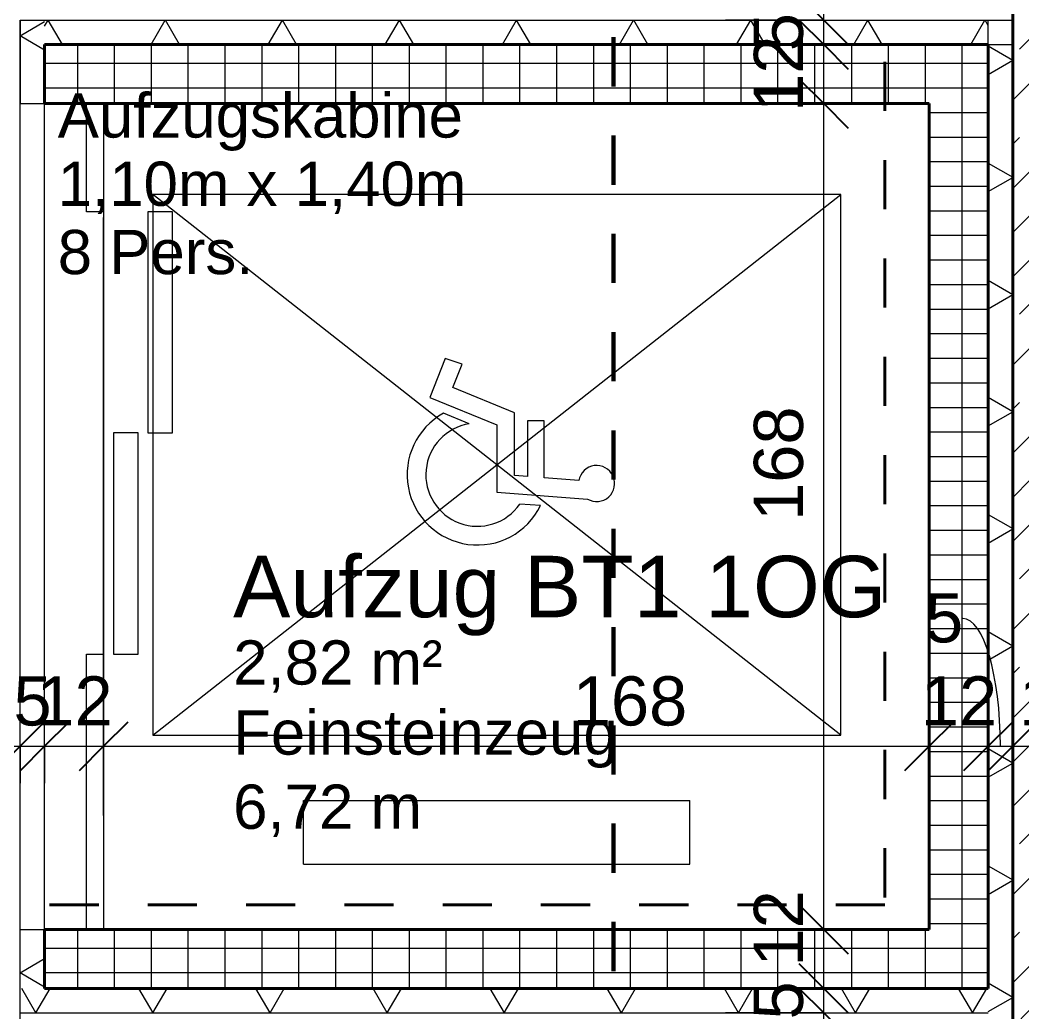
# Model space of a CAD drawing. Header units: metres. Extents: x 3.2 to 50, y 58.8 to 100.4.
# Drawn here: x 20.058 to 22.099, y 80.568 to 82.588 of the extents above; entities that cross this region are included whole.
import ezdxf

# ---------------------------------------------------------------- set-up
doc = ezdxf.new("R2010")
doc.units = ezdxf.units.M
doc.linetypes.add('Achse', pattern=[0.009, 0.005, -0.002, 0, -0.002])
doc.linetypes.add('Verdeckt', pattern=[0.003, 0.002, -0.001])
for name, color, linetype, lineweight in [('A_Bemassung-50_', 4, 'Continuous', 9), ('A_Bemassung_', 4, 'Continuous', 9), ('A_Brandabschnitte', 30, 'Verdeckt', 50), ('A_Decken', 8, 'Continuous', 13), ('A_Raeume_', 7, 'Continuous', 5), ('A_Raeume_Beschriftung_', 7, 'Continuous', 9), ('A_Tueren', 31, 'Continuous', 13), ('A_Waende', 7, 'Continuous', 13), ('G-ANNO-SYMB_', 111, 'Continuous', 9), ('Q-SPCQ', 91, 'Continuous', 13), ('Text', 130, 'Continuous', 9)]:
    doc.layers.add(name, color=color, linetype=linetype, lineweight=lineweight)
doc.styles.add('Arial_2', font='arial.ttf', dxfattribs={"height": 0.09})
doc.styles.add('Arial_3', font='arial.ttf', dxfattribs={"height": 0.125})
doc.styles.add('Arial_5', font='arial.ttf', dxfattribs={"height": 0.1})
doc.dimstyles.new('WGA-Bemaßung', dxfattribs={"dimscale": 0.3048, "dimtxt": 0.102026, "dimasz": 0.328084, "dimexe": 0.246063, "dimexo": 0.0625, "dimgap": 0.04101, "dimtad": 1, "dimdec": 1, "dimlfac": 100, "dimrnd": 0.5, "dimdsep": 46, "dimtxsty": 'Arial_5', "dimblk1": 'OBLIQUE', "dimblk2": 'OBLIQUE', "dimsah": 1, "dimcen": 0.09, "dimdle": 0.246063, "dimazin": 2, "dimtfac": 1, "dimtdec": 4, "dimtix": 1, "dimtmove": 0, "dimatfit": 3, "dimfxl": 0.656168, "dimfxlon": 1, "dimtvp": 1, "dimtolj": 1, "dimtzin": 0, "dimarcsym": 2})
doc.dimstyles.new('WGA-Bemaßung_1', dxfattribs={"dimscale": 0.3048, "dimtxt": 0.102026, "dimasz": 0.328084, "dimexe": 0.246063, "dimexo": 0.0625, "dimgap": 0.04101, "dimtad": 1, "dimdec": 1, "dimlfac": 100, "dimrnd": 0.5, "dimdsep": 46, "dimtxsty": 'Arial_5', "dimblk1": 'OBLIQUE', "dimblk2": 'OBLIQUE', "dimsah": 1, "dimcen": 0.09, "dimdle": 0.246063, "dimazin": 2, "dimtfac": 1, "dimtdec": 4, "dimtix": 1, "dimtmove": 2, "dimatfit": 3, "dimfxl": 0.656168, "dimfxlon": 1, "dimtvp": 1, "dimtolj": 1, "dimtzin": 0, "dimarcsym": 2})
doc.dimstyles.new('WGA-Bemaßung_2', dxfattribs={"dimscale": 0.3048, "dimtxt": 0.102026, "dimasz": 0.328084, "dimexe": 0.246063, "dimexo": 0.0625, "dimgap": 0.04101, "dimtad": 1, "dimdec": 1, "dimlfac": 100, "dimrnd": 0.5, "dimdsep": 46, "dimtxsty": 'Arial_5', "dimblk1": 'OBLIQUE', "dimblk2": 'OBLIQUE', "dimsah": 1, "dimcen": 0.09, "dimdle": 0.246063, "dimazin": 2, "dimtfac": 1, "dimtdec": 4, "dimtix": 1, "dimtmove": 1, "dimatfit": 3, "dimfxl": 0.656168, "dimfxlon": 1, "dimtvp": 1, "dimtolj": 1, "dimtzin": 0, "dimarcsym": 2})
pattern_1 = [(0, (0, 0), (0, 0.05), []), (90, (0, 0), (-0.075, 0), [])]

# ---------------------------------------------------------------- blocks, each defined once
blk = doc.blocks.new('Sonder_Aufzug - Schacht_1920x1920_Kabine_1680x1680-11020161-263_PP_01OG_BT1')
at = {"layer": 'Q-SPCQ'}
for p, q in [((0.605, 1.25), (-0.01, 1.25)), ((-0.01, 1.25), (-0.01, -0.15)), ((-0.01, -0.15), (1.09, 1.25)), ((-0.01, 1.25), (1.09, -0.15)), ((1.055, 1.25), (0.605, 1.25)), ((1.09, 1.25), (1.055, 1.25)), ((1.09, -0.15), (1.09, 1.25)), ((-0.2725, 0.943), (-0.1425, 0.943)), ((-0.2725, 0.943), (-0.2725, 0.157)), ((-0.1425, 0.943), (-0.1425, 0.157)), ((0.6772, 0.6863), (0.6218, 0.55)), ((0.7564, 0.6546), (0.6772, 0.6863)), ((0.6236, 0.6058), (0.645, 0.6586)), ((0.7446, 0.6203), (0.7564, 0.6546)), ((0.6462, 0.5138), (0.6972, 0.6393)), ((0.6972, 0.6393), (0.7446, 0.6203)), ((0.4846, 0.55), (0.4706, 0.3654)), ((0.6218, 0.55), (0.4846, 0.55)), ((0.5162, 0.4876), (0.5182, 0.5138)), ((0.5182, 0.5138), (0.6462, 0.5138)), ((0.4571, 0.4609), (0.4603, 0.5031)), ((0.6298, 0.4876), (0.5162, 0.4876)), ((0.6298, 0.4533), (0.6298, 0.4876)), ((0.5082, 0.3829), (0.5136, 0.4533)), ((0.5136, 0.4533), (0.6298, 0.4533)), ((-0.2725, 0.157), (-0.1425, 0.157)), ((-0.01, -0.15), (1.09, -0.15))]:
    blk.add_line(p, q, dxfattribs=at)
for centre, radius, start, end in [((0.52, 0.5893), 0.143, 28.9919, 243.906), ((0.52, 0.5893), 0.1049, 9.0206, 235.3158), ((0.5021, 0.3467), 0.0367, 149.3223, 80.4704)]:
    blk.add_arc(centre, radius, start, end, dxfattribs=at)
blk = doc.blocks.new('Tuer_S1_Aufzug_Teleskop1 - RB_1680x2220-11029025-263_PP_01OG_BT1')
at = {"layer": 'A_Tueren', "lineweight": 5}
for p, q in [((-0.84, -0.06), (-0.84, -0.025)), ((-0.84, -0.025), (-0.28, -0.025)), ((-0.28, -0.025), (-0.28, -0.06)), ((0.62, -0.06), (0.62, -0.025)), ((0.62, -0.025), (0.84, -0.025)), ((0.84, -0.025), (0.84, -0.06)), ((-0.28, -0.06), (-0.84, -0.06)), ((0.84, -0.06), (0.62, -0.06)), ((0.17, -0.08), (-0.28, -0.08)), ((-0.28, -0.08), (-0.28, -0.13)), ((0.17, -0.13), (0.17, -0.08)), ((-0.28, -0.13), (0.17, -0.13)), ((0.62, -0.15), (0.17, -0.15)), ((0.17, -0.15), (0.17, -0.2)), ((0.62, -0.2), (0.62, -0.15)), ((0.17, -0.2), (0.62, -0.2))]:
    blk.add_line(p, q, dxfattribs=at)
at = {"layer": 'A_Tueren'}
blk.add_line((-0.6083, -0.06), (0.6083, -0.06), dxfattribs=at)
blk = doc.blocks.new('DIMBLOCK104-263_PP_01OG_BT1')
at = {"layer": 'A_Bemassung-50_', "transparency": 16777216}
for p, q in [((18.3277, 81.1105), (18.3277, 81.3105)), ((20.0577, 81.1105), (20.0577, 81.3105)), ((18.3277, 81.1105), (20.0577, 81.1105)), ((18.3277, 81.1105), (18.3277, 81.0355)), ((20.0577, 81.1105), (20.0577, 81.0355))]:
    blk.add_line(p, q, dxfattribs=at)
at = {"layer": 'A_Bemassung-50_', "lineweight": 35, "transparency": 16777216}
for p, q in [((18.3277, 81.1105), (18.3777, 81.1605)), ((20.0577, 81.1105), (20.1077, 81.1605)), ((18.3277, 81.1105), (18.2777, 81.0605)), ((20.0577, 81.1105), (20.0077, 81.0605))]:
    blk.add_line(p, q, dxfattribs=at)
at = {"layer": 'A_Bemassung-50_', "color": 0, "transparency": 16777216, "insert": (19.0773, 81.2528), "char_height": 0.1, "width": 0.276883, "attachment_point": 1, "line_spacing_factor": 0.941778, "style": 'Arial_5'}
blk.add_mtext('173', dxfattribs=at)
blk = doc.blocks.new('_Oblique')
at = {"color": 0, "linetype": 'ByBlock', "lineweight": -2}
blk.add_line((-0.5, -0.5), (0.5, 0.5), dxfattribs=at)
blk = doc.blocks.new('DIMBLOCK105-263_PP_01OG_BT1')
at = {"layer": 'A_Bemassung-50_', "transparency": 16777216}
for p, q in [((20.0577, 81.1105), (20.0577, 81.3105)), ((20.1077, 81.1105), (20.1077, 81.3105)), ((20.0577, 81.1105), (20.1077, 81.1105)), ((20.0577, 81.1105), (20.0577, 81.0355)), ((20.1077, 81.1105), (20.1077, 81.0355))]:
    blk.add_line(p, q, dxfattribs=at)
at = {"layer": 'A_Bemassung-50_', "lineweight": 35, "transparency": 16777216}
for p, q in [((20.0577, 81.1105), (20.1077, 81.1605)), ((20.1077, 81.1105), (20.1577, 81.1605)), ((20.0577, 81.1105), (20.0077, 81.0605)), ((20.1077, 81.1105), (20.0577, 81.0605))]:
    blk.add_line(p, q, dxfattribs=at)
at = {"layer": 'A_Bemassung-50_', "color": 0, "transparency": 16777216, "insert": (20.0442, 81.2528), "char_height": 0.1, "width": 0.092294, "attachment_point": 1, "line_spacing_factor": 0.941778, "style": 'Arial_5'}
blk.add_mtext('5', dxfattribs=at)
blk = doc.blocks.new('DIMBLOCK106-263_PP_01OG_BT1')
at = {"layer": 'A_Bemassung-50_', "transparency": 16777216}
for p, q in [((20.1077, 81.1105), (20.1077, 81.3105)), ((20.2277, 81.1105), (20.2277, 81.3105)), ((20.1077, 81.1105), (20.2277, 81.1105)), ((20.1077, 81.1105), (20.1077, 81.0355)), ((20.2277, 81.1105), (20.2277, 81.0355))]:
    blk.add_line(p, q, dxfattribs=at)
at = {"layer": 'A_Bemassung-50_', "lineweight": 35, "transparency": 16777216}
for p, q in [((20.1077, 81.1105), (20.1577, 81.1605)), ((20.2277, 81.1105), (20.2777, 81.1605)), ((20.1077, 81.1105), (20.0577, 81.0605)), ((20.2277, 81.1105), (20.1777, 81.0605))]:
    blk.add_line(p, q, dxfattribs=at)
at = {"layer": 'A_Bemassung-50_', "color": 0, "transparency": 16777216, "insert": (20.0908, 81.2528), "char_height": 0.1, "width": 0.184588, "attachment_point": 1, "line_spacing_factor": 0.941778, "style": 'Arial_5'}
blk.add_mtext('12', dxfattribs=at)
blk = doc.blocks.new('DIMBLOCK107-263_PP_01OG_BT1')
at = {"layer": 'A_Bemassung-50_', "transparency": 16777216}
for p, q in [((20.2277, 81.1105), (20.2277, 81.3105)), ((21.9077, 81.1105), (21.9077, 81.3105)), ((20.2277, 81.1105), (21.9077, 81.1105)), ((20.2277, 81.1105), (20.2277, 81.0355)), ((21.9077, 81.1105), (21.9077, 81.0355))]:
    blk.add_line(p, q, dxfattribs=at)
at = {"layer": 'A_Bemassung-50_', "lineweight": 35, "transparency": 16777216}
for p, q in [((20.2277, 81.1105), (20.2777, 81.1605)), ((21.9077, 81.1105), (21.9577, 81.1605)), ((20.2277, 81.1105), (20.1777, 81.0605)), ((21.9077, 81.1105), (21.8577, 81.0605))]:
    blk.add_line(p, q, dxfattribs=at)
at = {"layer": 'A_Bemassung-50_', "color": 0, "transparency": 16777216, "insert": (21.1824, 81.2528), "char_height": 0.1, "width": 0.276883, "attachment_point": 1, "line_spacing_factor": 0.941778, "style": 'Arial_5'}
blk.add_mtext('168', dxfattribs=at)
blk = doc.blocks.new('DIMBLOCK108-263_PP_01OG_BT1')
at = {"layer": 'A_Bemassung-50_', "transparency": 16777216}
for p, q in [((21.9077, 81.1105), (21.9077, 81.3105)), ((22.0277, 81.1105), (22.0277, 81.3105)), ((21.9077, 81.1105), (22.0277, 81.1105)), ((21.9077, 81.1105), (21.9077, 81.0355)), ((22.0277, 81.1105), (22.0277, 81.0355))]:
    blk.add_line(p, q, dxfattribs=at)
at = {"layer": 'A_Bemassung-50_', "lineweight": 35, "transparency": 16777216}
for p, q in [((21.9077, 81.1105), (21.9577, 81.1605)), ((22.0277, 81.1105), (22.0777, 81.1605)), ((21.9077, 81.1105), (21.8577, 81.0605)), ((22.0277, 81.1105), (21.9777, 81.0605))]:
    blk.add_line(p, q, dxfattribs=at)
at = {"layer": 'A_Bemassung-50_', "color": 0, "transparency": 16777216, "insert": (21.8908, 81.2528), "char_height": 0.1, "width": 0.184588, "attachment_point": 1, "line_spacing_factor": 0.941778, "style": 'Arial_5'}
blk.add_mtext('12', dxfattribs=at)
blk = doc.blocks.new('DIMBLOCK109-263_PP_01OG_BT1')
at = {"layer": 'A_Bemassung-50_', "transparency": 16777216}
for p, q in [((22.0277, 81.1105), (22.0277, 81.3105)), ((22.0777, 81.1105), (22.0777, 81.3105)), ((22.0277, 81.1105), (22.0777, 81.1105)), ((22.0277, 81.1105), (22.0277, 81.0355)), ((22.0777, 81.1105), (22.0777, 81.0355))]:
    blk.add_line(p, q, dxfattribs=at)
at = {"layer": 'A_Bemassung-50_', "lineweight": 35, "transparency": 16777216}
for p, q in [((22.0277, 81.1105), (22.0777, 81.1605)), ((22.0777, 81.1105), (22.1277, 81.1605)), ((22.0277, 81.1105), (21.9777, 81.0605)), ((22.0777, 81.1105), (22.0277, 81.0605))]:
    blk.add_line(p, q, dxfattribs=at)
at = {"layer": 'A_Bemassung-50_', "transparency": 16777216}
blk.add_ellipse((21.9762, 81.1105), major_axis=(0, 0.26), ratio=0.294132, start_param=4.712389, end_param=6.283185, dxfattribs=at)
at = {"layer": 'A_Bemassung-50_', "color": 0, "transparency": 16777216, "insert": (21.8993, 81.4219), "char_height": 0.1, "width": 0.092294, "attachment_point": 1, "line_spacing_factor": 0.941778, "style": 'Arial_5'}
blk.add_mtext('5', dxfattribs=at)
blk = doc.blocks.new('DIMBLOCK110-263_PP_01OG_BT1')
at = {"layer": 'A_Bemassung-50_', "transparency": 16777216}
for p, q in [((22.0777, 81.1105), (22.0777, 81.3105)), ((22.2577, 81.1105), (22.2577, 81.3105)), ((22.0777, 81.1105), (22.2577, 81.1105)), ((22.0777, 81.1105), (22.0777, 81.0355)), ((22.2577, 81.1105), (22.2577, 81.0355))]:
    blk.add_line(p, q, dxfattribs=at)
at = {"layer": 'A_Bemassung-50_', "lineweight": 35, "transparency": 16777216}
for p, q in [((22.0777, 81.1105), (22.1277, 81.1605)), ((22.2577, 81.1105), (22.3077, 81.1605)), ((22.0777, 81.1105), (22.0277, 81.0605)), ((22.2577, 81.1105), (22.2077, 81.0605))]:
    blk.add_line(p, q, dxfattribs=at)
at = {"layer": 'A_Bemassung-50_', "color": 0, "transparency": 16777216, "insert": (22.0908, 81.2528), "char_height": 0.1, "width": 0.184588, "attachment_point": 1, "line_spacing_factor": 0.941778, "style": 'Arial_5'}
blk.add_mtext('18', dxfattribs=at)
blk = doc.blocks.new('DIMBLOCK181-263_PP_01OG_BT1')
at = {"layer": 'A_Bemassung-50_', "lineweight": 35, "transparency": 16777216}
for p, q in [((21.6932, 80.568), (21.6432, 80.618)), ((21.6932, 80.568), (21.7432, 80.518)), ((21.6932, 80.188), (21.6432, 80.238)), ((21.6932, 80.188), (21.7432, 80.138))]:
    blk.add_line(p, q, dxfattribs=at)
at = {"layer": 'A_Bemassung-50_', "transparency": 16777216}
for p, q in [((21.6932, 80.568), (21.4932, 80.568)), ((21.6932, 80.188), (21.6932, 80.568)), ((21.6932, 80.568), (21.7682, 80.568)), ((21.6932, 80.188), (21.4932, 80.188)), ((21.6932, 80.188), (21.7682, 80.188))]:
    blk.add_line(p, q, dxfattribs=at)
at = {"layer": 'A_Bemassung-50_', "color": 0, "transparency": 16777216, "insert": (21.5509, 80.3011), "char_height": 0.1, "width": 0.184588, "attachment_point": 1, "rotation": 90, "line_spacing_factor": 0.941778, "style": 'Arial_5'}
blk.add_mtext('38', dxfattribs=at)
blk = doc.blocks.new('DIMBLOCK182-263_PP_01OG_BT1')
at = {"layer": 'A_Bemassung-50_', "lineweight": 35, "transparency": 16777216}
for p, q in [((21.6932, 80.618), (21.6432, 80.668)), ((21.6932, 80.568), (21.6432, 80.618)), ((21.6932, 80.618), (21.7432, 80.568)), ((21.6932, 80.568), (21.7432, 80.518))]:
    blk.add_line(p, q, dxfattribs=at)
at = {"layer": 'A_Bemassung-50_', "transparency": 16777216}
for p, q in [((21.6932, 80.618), (21.4932, 80.618)), ((21.6932, 80.568), (21.6932, 80.618)), ((21.6932, 80.618), (21.7682, 80.618)), ((21.6932, 80.568), (21.4932, 80.568)), ((21.6932, 80.568), (21.7682, 80.568))]:
    blk.add_line(p, q, dxfattribs=at)
at = {"layer": 'A_Bemassung-50_', "color": 0, "transparency": 16777216, "insert": (21.5509, 80.5545), "char_height": 0.1, "width": 0.092294, "attachment_point": 1, "rotation": 90, "line_spacing_factor": 0.941778, "style": 'Arial_5'}
blk.add_mtext('5', dxfattribs=at)
blk = doc.blocks.new('DIMBLOCK183-263_PP_01OG_BT1')
at = {"layer": 'A_Bemassung-50_', "lineweight": 35, "transparency": 16777216}
for p, q in [((21.6932, 80.738), (21.6432, 80.788)), ((21.6932, 80.738), (21.7432, 80.688)), ((21.6932, 80.618), (21.6432, 80.668)), ((21.6932, 80.618), (21.7432, 80.568))]:
    blk.add_line(p, q, dxfattribs=at)
at = {"layer": 'A_Bemassung-50_', "transparency": 16777216}
for p, q in [((21.6932, 80.738), (21.4932, 80.738)), ((21.6932, 80.618), (21.6932, 80.738)), ((21.6932, 80.738), (21.7682, 80.738)), ((21.6932, 80.618), (21.4932, 80.618)), ((21.6932, 80.618), (21.7682, 80.618))]:
    blk.add_line(p, q, dxfattribs=at)
at = {"layer": 'A_Bemassung-50_', "color": 0, "transparency": 16777216, "insert": (21.5509, 80.6623), "char_height": 0.1, "width": 0.184588, "attachment_point": 1, "rotation": 90, "line_spacing_factor": 0.941778, "style": 'Arial_5'}
blk.add_mtext('12', dxfattribs=at)
blk = doc.blocks.new('DIMBLOCK184-263_PP_01OG_BT1')
at = {"layer": 'A_Bemassung-50_', "lineweight": 35, "transparency": 16777216}
for p, q in [((21.6932, 82.418), (21.6432, 82.468)), ((21.6932, 82.418), (21.7432, 82.368)), ((21.6932, 80.738), (21.6432, 80.788)), ((21.6932, 80.738), (21.7432, 80.688))]:
    blk.add_line(p, q, dxfattribs=at)
at = {"layer": 'A_Bemassung-50_', "transparency": 16777216}
for p, q in [((21.6932, 82.418), (21.4932, 82.418)), ((21.6932, 80.738), (21.6932, 82.418)), ((21.6932, 82.418), (21.7682, 82.418)), ((21.6932, 80.738), (21.4932, 80.738)), ((21.6932, 80.738), (21.7682, 80.738))]:
    blk.add_line(p, q, dxfattribs=at)
at = {"layer": 'A_Bemassung-50_', "color": 0, "transparency": 16777216, "insert": (21.5509, 81.5689), "char_height": 0.1, "width": 0.276883, "attachment_point": 1, "rotation": 90, "line_spacing_factor": 0.941778, "style": 'Arial_5'}
blk.add_mtext('168', dxfattribs=at)
blk = doc.blocks.new('DIMBLOCK185-263_PP_01OG_BT1')
at = {"layer": 'A_Bemassung-50_', "lineweight": 35, "transparency": 16777216}
for p, q in [((21.6932, 82.538), (21.6432, 82.588)), ((21.6932, 82.538), (21.7432, 82.488)), ((21.6932, 82.418), (21.6432, 82.468)), ((21.6932, 82.418), (21.7432, 82.368))]:
    blk.add_line(p, q, dxfattribs=at)
at = {"layer": 'A_Bemassung-50_', "transparency": 16777216}
for p, q in [((21.6932, 82.538), (21.4932, 82.538)), ((21.6932, 82.418), (21.6932, 82.538)), ((21.6932, 82.538), (21.7682, 82.538)), ((21.6932, 82.418), (21.4932, 82.418)), ((21.6932, 82.418), (21.7682, 82.418))]:
    blk.add_line(p, q, dxfattribs=at)
at = {"layer": 'A_Bemassung-50_', "color": 0, "transparency": 16777216, "insert": (21.5509, 82.4011), "char_height": 0.1, "width": 0.184588, "attachment_point": 1, "rotation": 90, "line_spacing_factor": 0.941778, "style": 'Arial_5'}
blk.add_mtext('12', dxfattribs=at)
blk = doc.blocks.new('DIMBLOCK186-263_PP_01OG_BT1')
at = {"layer": 'A_Bemassung-50_', "lineweight": 35, "transparency": 16777216}
for p, q in [((21.6932, 82.588), (21.6432, 82.638)), ((21.6932, 82.538), (21.6432, 82.588)), ((21.6932, 82.588), (21.7432, 82.538)), ((21.6932, 82.538), (21.7432, 82.488))]:
    blk.add_line(p, q, dxfattribs=at)
at = {"layer": 'A_Bemassung-50_', "transparency": 16777216}
for p, q in [((21.6932, 82.588), (21.4932, 82.588)), ((21.6932, 82.538), (21.6932, 82.588)), ((21.6932, 82.588), (21.7682, 82.588)), ((21.6932, 82.538), (21.4932, 82.538)), ((21.6932, 82.538), (21.7682, 82.538))]:
    blk.add_line(p, q, dxfattribs=at)
at = {"layer": 'A_Bemassung-50_', "color": 0, "transparency": 16777216, "insert": (21.5509, 82.5245), "char_height": 0.1, "width": 0.092294, "attachment_point": 1, "rotation": 90, "line_spacing_factor": 0.941778, "style": 'Arial_5'}
blk.add_mtext('5', dxfattribs=at)
blk = doc.blocks.new('DIMBLOCK187-263_PP_01OG_BT1')
at = {"layer": 'A_Bemassung-50_', "transparency": 16777216}
for p, q in [((21.6932, 82.588), (21.6932, 87.533)), ((21.6932, 87.458), (21.4932, 87.458)), ((21.6932, 87.458), (21.7682, 87.458)), ((21.6932, 82.588), (21.4932, 82.588)), ((21.6932, 82.588), (21.7682, 82.588))]:
    blk.add_line(p, q, dxfattribs=at)
at = {"layer": 'A_Bemassung-50_', "lineweight": 35, "transparency": 16777216}
for p, q in [((21.6932, 87.458), (21.6432, 87.508)), ((21.6932, 87.458), (21.7432, 87.408)), ((21.6932, 82.588), (21.6432, 82.638)), ((21.6932, 82.588), (21.7432, 82.538))]:
    blk.add_line(p, q, dxfattribs=at)
at = {"layer": 'A_Bemassung-50_', "color": 0, "transparency": 16777216, "insert": (21.5509, 84.9076), "char_height": 0.1, "width": 0.276883, "attachment_point": 1, "rotation": 90, "line_spacing_factor": 0.941778, "style": 'Arial_5'}
blk.add_mtext('487', dxfattribs=at)

msp = doc.modelspace()

# ---------------------------------------------------------------- hatches: boundary and pattern name
at = {"layer": 'A_Waende', "lineweight": 5}
h = msp.add_hatch(dxfattribs=at)
h.set_pattern_fill('FP_1', color=250, style=0, pattern_type=2)
h.set_pattern_definition([(45, (0, 0), (-0.08980256, 0.08980256), []), (45, (0.0898, 0), (-0.08980256, 0.08980256), [0.0635, -0.03175])])
h.paths.add_polyline_path([(22.0777, 80.3355), (22.2577, 80.3355), (22.2577, 87.658), (22.0777, 87.658), (22.0777, 80.7305)])
h = msp.add_hatch(dxfattribs=at)
h.set_pattern_fill('FP_173', color=250, style=0, pattern_type=2)
h.set_pattern_definition([(270, (20.058, 81.603), (0.20637, -4e-13), []), (330, (20.058, 81.603), (0.103185, 0.17872), []), (30, (20.058, 81.603), (-0.103185, 0.17872), [])])
h.paths.add_polyline_path([(20.0577, 80.618), (20.1077, 80.618), (20.1077, 80.738), (20.0577, 80.738), (20.0577, 80.6355)])
h.paths.add_polyline_path([(20.0577, 82.418), (20.1077, 82.418), (20.1077, 82.588), (20.0577, 82.588), (20.0577, 82.538)])
h = msp.add_hatch(dxfattribs=at)
h.set_pattern_fill('FP_172', color=250, angle=180, style=0, pattern_type=2)
h.set_pattern_definition([(180, (21.068, 82.588), (-4e-13, -0.20637), []), (240, (21.068, 82.588), (0.17873, -0.10319), []), (300, (21.068, 82.588), (0.17872, 0.103185), [])])
h.paths.add_polyline_path([(20.1077, 82.538), (22.0277, 82.538), (22.0277, 82.588), (20.1077, 82.588)])
h = msp.add_hatch(dxfattribs=at)
h.set_pattern_fill('FP_5', color=250, style=0, pattern_type=2)
h.set_pattern_definition(pattern_1)
h.paths.add_polyline_path([(20.2277, 82.418), (20.2277, 82.538), (20.1077, 82.538), (20.1077, 82.418), (20.1271, 82.418)])
h = msp.add_hatch(dxfattribs=at)
h.set_pattern_fill('FP_5', color=250, style=0, pattern_type=2)
h.set_pattern_definition(pattern_1)
h.paths.add_polyline_path([(20.941, 82.418), (22.0277, 82.418), (22.0277, 82.538), (20.2277, 82.538), (20.2277, 82.418), (20.5875, 82.418)])
h = msp.add_hatch(dxfattribs=at)
h.set_pattern_fill('FP_170', color=250, style=0, pattern_type=2)
h.set_pattern_definition([(90, (22.078, 81.553), (-0.20637, -4e-13), []), (150, (22.078, 81.553), (-0.103185, -0.17872), []), (210, (22.078, 81.553), (0.10319, -0.17873), [])])
h.paths.add_polyline_path([(22.0277, 80.568), (22.0777, 80.568), (22.0777, 82.538), (22.0277, 82.538), (22.0277, 80.618)])
h = msp.add_hatch(dxfattribs=at)
h.set_pattern_fill('FP_5', color=250, style=0, pattern_type=2)
h.set_pattern_definition(pattern_1)
h.paths.add_polyline_path([(22.0277, 80.618), (22.0277, 82.418), (21.9077, 82.418), (21.9077, 80.618)])
h = msp.add_hatch(dxfattribs=at)
h.set_pattern_fill('FP_5', color=250, style=0, pattern_type=2)
h.set_pattern_definition(pattern_1)
h.paths.add_polyline_path([(21.9077, 80.618), (21.9077, 80.738), (20.1077, 80.738), (20.1077, 80.618), (21.648, 80.618)])
h = msp.add_hatch(dxfattribs=at)
h.set_pattern_fill('FP_171', color=250, angle=-180, style=0, pattern_type=2)
h.set_pattern_definition([(1e-10, (21.043, 80.568), (-4e-13, 0.20637), []), (60, (21.043, 80.568), (-0.17872, 0.103185), []), (120, (21.043, 80.568), (-0.17873, -0.10319), [])])
h.paths.add_polyline_path([(21.9077, 80.568), (22.0277, 80.568), (22.0277, 80.618), (20.0577, 80.618), (20.0577, 80.568), (21.648, 80.568)])

# ---------------------------------------------------------------- linework, layer by layer
at = {"layer": 'A_Brandabschnitte'}
for p, q in [((21.8177, 82.703), (21.8177, 80.788)), ((21.8177, 80.788), (20.0077, 80.788))]:
    msp.add_line(p, q, dxfattribs=at)
at = {"layer": 'A_Decken'}
msp.add_line((20.0577, 80.738), (20.0577, 82.418), dxfattribs=at)
at = {"layer": 'A_Raeume_', "flags": 128}
for points in [[(22.0777, 86.558), (22.0777, 87.458), (18.3277, 87.458), (18.3277, 80.3055), (20.0577, 80.3055), (20.0577, 80.5664), (20.0577, 80.568), (20.0577, 80.593), (20.0577, 80.738), (20.0577, 82.418), (20.0577, 82.588), (22.0777, 82.588)], [(21.9077, 82.418), (20.2277, 82.418), (20.2277, 80.738), (21.9077, 80.738)]]:
    msp.add_lwpolyline(points, close=True, dxfattribs=at)
at = {"layer": 'A_Waende', "color": 10, "lineweight": 50}
for p, q in [((22.0777, 80.1555), (22.0777, 87.458)), ((22.0277, 82.538), (20.1077, 82.538)), ((20.1077, 82.418), (20.1077, 82.538)), ((22.0277, 80.618), (22.0277, 82.538)), ((20.1077, 82.418), (21.9077, 82.418)), ((21.9077, 82.418), (21.9077, 80.738)), ((20.1077, 80.738), (21.9077, 80.738)), ((20.1077, 80.618), (20.1077, 80.738)), ((20.1077, 80.618), (22.0277, 80.618))]:
    msp.add_line(p, q, dxfattribs=at)
at = {"layer": 'A_Waende', "color": 250, "lineweight": 5}
for p, q in [((20.0577, 82.588), (22.0277, 82.588)), ((20.0577, 82.588), (20.0577, 82.418)), ((22.0277, 82.538), (22.0277, 82.588)), ((22.0277, 82.538), (22.0777, 82.538)), ((20.0577, 82.418), (20.1077, 82.418)), ((20.0577, 80.738), (20.1077, 80.738))]:
    msp.add_line(p, q, dxfattribs=at)
at = {"layer": 'A_Waende'}
for p, q in [((20.1077, 80.738), (20.1077, 82.418)), ((20.2277, 82.418), (20.2277, 80.738))]:
    msp.add_line(p, q, dxfattribs=at)
at = {"layer": 'G-ANNO-SYMB_', "linetype": 'Achse', "lineweight": 70}
msp.add_line((21.2652, 91.5531), (21.2652, 68.0059), dxfattribs=at)

# ---------------------------------------------------------------- block references
at = {"layer": 'A_Tueren', "rotation": 90.00000000000017}
msp.add_blockref('Tuer_S1_Aufzug_Teleskop1 - RB_1680x2220-11029025-263_PP_01OG_BT1', (20.1677, 81.578), dxfattribs=at)
at = {"layer": 'Q-SPCQ', "rotation": 90.00000000000026}
msp.add_blockref('Sonder_Aufzug - Schacht_1920x1920_Kabine_1680x1680-11020161-263_PP_01OG_BT1', (21.5777, 81.143), dxfattribs=at)

# ---------------------------------------------------------------- texts
at = {"layer": 'A_Raeume_Beschriftung_', "attachment_point": 1}
for s, insert, char_height, width, style in [('Aufzug BT1 1OG', (20.4913, 81.498), 0.125, 1.603375, 'Arial_3'), ('2,82 m²', (20.4913, 81.326), 0.09, 0.505063, 'Arial_2'), ('Feinsteinzeug', (20.4913, 81.1835), 0.09, 0.909915, 'Arial_2'), ('6,72 m', (20.4913, 81.0326), 0.09, 0.456962, 'Arial_2')]:
    msp.add_mtext(s, dxfattribs=dict(at, insert=insert, char_height=char_height, width=width, style=style))
at = {"layer": 'Text', "color": 7, "char_height": 0.09, "attachment_point": 1, "style": 'Arial_2'}
for s, insert, width in [('Aufzugskabine', (20.1343, 82.4389), 0.970042), ('1,10m x 1,40m ', (20.1343, 82.3), 1.022152), ('8 Pers.', (20.1343, 82.1611), 0.464979)]:
    msp.add_mtext(s, dxfattribs=dict(at, insert=insert, width=width))

# ---------------------------------------------------------------- dimensions: what is measured, and where the dimension line sits
at = {"layer": 'A_Bemassung_'}
for base, p1, p2, override, picture, middle in [((21.6932, 87.458), (21.4932, 82.588), (21.4932, 87.458), {"dimpost": '<>', "dimfxl": 4.87}, 'DIMBLOCK187-263_PP_01OG_BT1', (21.6296, 85.023)), ((21.6932, 82.588), (21.4932, 82.538), (21.4932, 82.588), {"dimpost": '<>', "dimfxl": 0.05}, 'DIMBLOCK186-263_PP_01OG_BT1', (21.6298, 82.563)), ((21.6932, 82.538), (21.4932, 82.418), (21.4932, 82.538), {"dimpost": '<>', "dimfxl": 0.12}, 'DIMBLOCK185-263_PP_01OG_BT1', (21.6305, 82.478)), ((21.6932, 80.618), (21.4932, 80.568), (21.4932, 80.618), {"dimpost": '<>', "dimfxl": 0.05}, 'DIMBLOCK182-263_PP_01OG_BT1', (21.6298, 80.593)), ((21.6932, 80.568), (21.4932, 80.188), (21.4932, 80.568), {"dimpost": '<>', "dimfxl": 0.38}, 'DIMBLOCK181-263_PP_01OG_BT1', (21.6296, 80.378))]:
    dim = msp.add_linear_dim(base=base, p1=p1, p2=p2, angle=90, dimstyle='WGA-Bemaßung', override=override, dxfattribs=at)
    dim.commit()
    dim.dimension.update_dxf_attribs({"geometry": picture, "text_midpoint": middle})
for base, p1, p2, override, picture, middle in [((21.6932, 82.418), (21.4932, 80.738), (21.4932, 82.418), {"dimpost": '<>', "dimfxl": 1.68}, 'DIMBLOCK184-263_PP_01OG_BT1', (21.6175, 81.7073)), ((21.6932, 80.738), (21.4932, 80.618), (21.4932, 80.738), {"dimpost": '<>', "dimfxl": 0.12}, 'DIMBLOCK183-263_PP_01OG_BT1', (21.6175, 80.7546))]:
    dim = msp.add_linear_dim(base=base, p1=p1, p2=p2, angle=90, dimstyle='WGA-Bemaßung_1', override=override, dxfattribs=at)
    dim.commit()
    dim.dimension.update_dxf_attribs({"geometry": picture, "text_midpoint": middle, "dimtype": 160, "text_rotation": 90})
for base, p1, p2, dimstyle, override, picture, middle in [((22.0777, 81.1105), (22.0277, 81.3105), (22.0777, 81.3105), 'WGA-Bemaßung_2', {"dimpost": '<>', "dimfxl": 0.05}, 'DIMBLOCK109-263_PP_01OG_BT1', (21.9454, 81.3552)), ((21.9077, 81.1105), (20.2277, 81.3105), (21.9077, 81.3105), 'WGA-Bemaßung_1', {"dimpost": '<>', "dimfxl": 1.68}, 'DIMBLOCK107-263_PP_01OG_BT1', (21.3208, 81.1861))]:
    dim = msp.add_linear_dim(base=base, p1=p1, p2=p2, dimstyle=dimstyle, override=override, dxfattribs=at)
    dim.commit()
    dim.dimension.update_dxf_attribs({"geometry": picture, "text_midpoint": middle, "dimtype": 160})
for base, p1, p2, override, picture, middle in [((20.0577, 81.1105), (18.3277, 81.3105), (20.0577, 81.3105), {"dimpost": '<>', "dimfxl": 1.73}, 'DIMBLOCK104-263_PP_01OG_BT1', (19.1927, 81.1741)), ((20.1077, 81.1105), (20.0577, 81.3105), (20.1077, 81.3105), {"dimpost": '<>', "dimfxl": 0.05}, 'DIMBLOCK105-263_PP_01OG_BT1', (20.0827, 81.1738)), ((20.2277, 81.1105), (20.1077, 81.3105), (20.2277, 81.3105), {"dimpost": '<>', "dimfxl": 0.12}, 'DIMBLOCK106-263_PP_01OG_BT1', (20.1677, 81.1732)), ((22.0277, 81.1105), (21.9077, 81.3105), (22.0277, 81.3105), {"dimpost": '<>', "dimfxl": 0.12}, 'DIMBLOCK108-263_PP_01OG_BT1', (21.9677, 81.1732)), ((22.2577, 81.1105), (22.0777, 81.3105), (22.2577, 81.3105), {"dimpost": '<>', "dimfxl": 0.18}, 'DIMBLOCK110-263_PP_01OG_BT1', (22.1677, 81.174))]:
    dim = msp.add_linear_dim(base=base, p1=p1, p2=p2, dimstyle='WGA-Bemaßung', override=override, dxfattribs=at)
    dim.commit()
    dim.dimension.update_dxf_attribs({"geometry": picture, "text_midpoint": middle})

doc.saveas('drawing.dxf')
